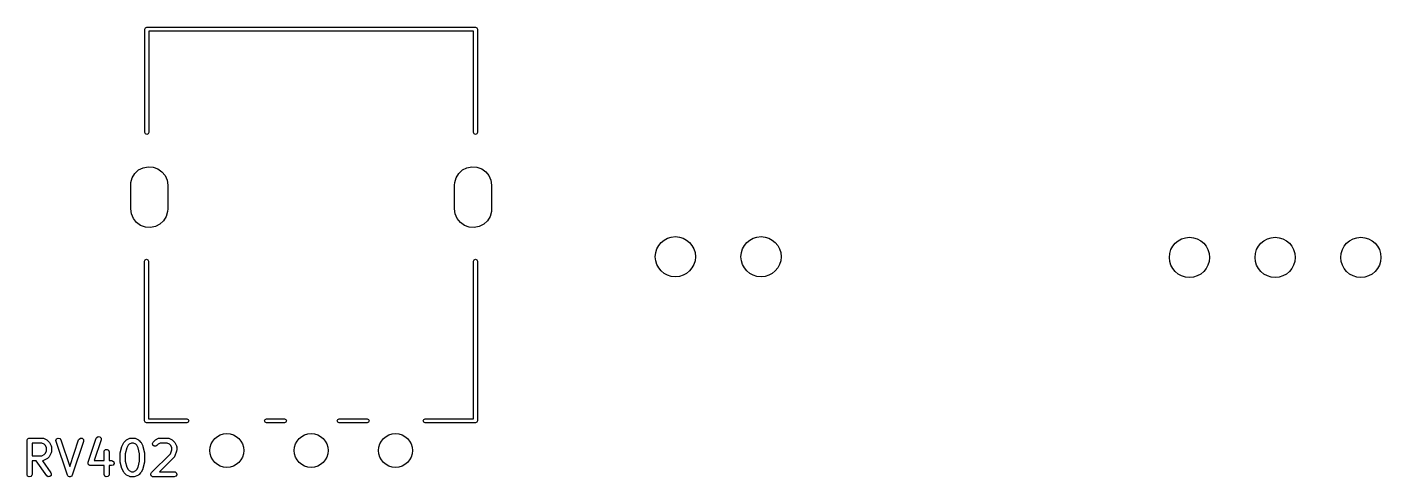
# Model space of a CAD drawing. Extents: x 63 to 233, y -146 to -43.
# Drawn here: x 107.03 to 147.16, y -146.32 to -133.01 of the extents above; entities that cross this region are included whole.
import ezdxf

# ---------------------------------------------------------------- set-up
doc = ezdxf.new("R2010")
doc.units = 0
doc.layers.add('BLACK', color=7, linetype='CONTINUOUS')

msp = doc.modelspace()

# ---------------------------------------------------------------- linework, layer by layer
at = {"layer": 'BLACK', "linetype": 'CONTINUOUS'}
for p, q in [((110.517, -133.072), (110.535, -133.03)), ((110.517, -136.132), (110.517, -133.072)), ((110.535, -133.03), (110.577, -133.012)), ((110.577, -133.012), (120.317, -133.012)), ((120.257, -133.132), (110.637, -133.132)), ((110.637, -133.132), (110.637, -136.132)), ((120.257, -136.132), (120.257, -133.132)), ((120.317, -133.012), (120.359, -133.03)), ((120.359, -133.03), (120.377, -133.072)), ((120.377, -133.072), (120.377, -136.132)), ((110.535, -136.174), (110.517, -136.132)), ((110.577, -136.192), (110.535, -136.174)), ((110.619, -136.174), (110.577, -136.192)), ((110.637, -136.132), (110.619, -136.174)), ((120.275, -136.174), (120.257, -136.132)), ((120.317, -136.192), (120.275, -136.174)), ((120.359, -136.174), (120.317, -136.192)), ((120.377, -136.132), (120.359, -136.174)), ((110.223, -137.341), (110.333, -137.24)), ((110.333, -137.24), (110.466, -137.173)), ((110.466, -137.173), (110.612, -137.143)), ((110.612, -137.143), (110.761, -137.154)), ((110.761, -137.154), (110.902, -137.205)), ((110.902, -137.205), (111.024, -137.291)), ((119.823, -137.341), (119.933, -137.24)), ((119.933, -137.24), (120.066, -137.173)), ((120.066, -137.173), (120.212, -137.143)), ((120.212, -137.143), (120.361, -137.154)), ((120.361, -137.154), (120.502, -137.205)), ((120.502, -137.205), (120.624, -137.291)), ((110.097, -137.692), (110.103, -137.612)), ((110.103, -137.612), (110.145, -137.468)), ((110.145, -137.468), (110.223, -137.341)), ((111.024, -137.291), (111.117, -137.407)), ((111.117, -137.407), (111.177, -137.544)), ((111.177, -137.544), (111.197, -137.692)), ((119.697, -137.692), (119.703, -137.612)), ((119.703, -137.612), (119.745, -137.468)), ((119.745, -137.468), (119.823, -137.341)), ((120.624, -137.291), (120.717, -137.407)), ((120.717, -137.407), (120.777, -137.544)), ((120.777, -137.544), (120.797, -137.692)), ((110.097, -138.392), (110.097, -137.692)), ((111.197, -137.692), (111.197, -138.392)), ((119.697, -138.392), (119.697, -137.692)), ((120.797, -137.692), (120.797, -138.392)), ((110.117, -138.54), (110.097, -138.392)), ((111.197, -138.392), (111.191, -138.472)), ((119.717, -138.54), (119.697, -138.392)), ((120.797, -138.392), (120.791, -138.472)), ((110.177, -138.677), (110.117, -138.54)), ((110.27, -138.793), (110.177, -138.677)), ((110.392, -138.879), (110.27, -138.793)), ((110.961, -138.844), (110.828, -138.911)), ((111.071, -138.743), (110.961, -138.844)), ((111.149, -138.616), (111.071, -138.743)), ((111.191, -138.472), (111.149, -138.616)), ((119.777, -138.677), (119.717, -138.54)), ((119.87, -138.793), (119.777, -138.677)), ((119.992, -138.879), (119.87, -138.793)), ((120.561, -138.844), (120.428, -138.911)), ((120.671, -138.743), (120.561, -138.844)), ((120.749, -138.616), (120.671, -138.743)), ((120.791, -138.472), (120.749, -138.616)), ((110.533, -138.93), (110.392, -138.879)), ((110.682, -138.941), (110.533, -138.93)), ((110.828, -138.911), (110.682, -138.941)), ((120.133, -138.93), (119.992, -138.879)), ((120.282, -138.941), (120.133, -138.93)), ((120.428, -138.911), (120.282, -138.941)), ((110.507, -139.942), (110.525, -139.9)), ((110.507, -144.662), (110.507, -139.942)), ((110.525, -139.9), (110.567, -139.882)), ((110.567, -139.882), (110.609, -139.9)), ((110.609, -139.9), (110.627, -139.942)), ((110.627, -139.942), (110.627, -144.602)), ((120.257, -139.942), (120.275, -139.9)), ((120.257, -144.602), (120.257, -139.942)), ((120.275, -139.9), (120.317, -139.882)), ((120.317, -139.882), (120.359, -139.9)), ((120.359, -139.9), (120.377, -139.942)), ((120.377, -139.942), (120.377, -144.662)), ((110.525, -144.704), (110.507, -144.662)), ((110.567, -144.722), (110.525, -144.704)), ((110.572, -144.72), (110.567, -144.722)), ((110.577, -144.722), (110.572, -144.72)), ((111.757, -144.722), (110.577, -144.722)), ((110.627, -144.602), (111.757, -144.602)), ((111.757, -144.602), (111.799, -144.62)), ((111.799, -144.704), (111.757, -144.722)), ((111.799, -144.62), (111.817, -144.662)), ((111.817, -144.662), (111.799, -144.704)), ((114.067, -144.662), (114.085, -144.62)), ((114.085, -144.704), (114.067, -144.662)), ((114.085, -144.62), (114.127, -144.602)), ((114.127, -144.722), (114.085, -144.704)), ((114.127, -144.602), (114.657, -144.602)), ((114.657, -144.722), (114.127, -144.722)), ((114.657, -144.602), (114.699, -144.62)), ((114.699, -144.704), (114.657, -144.722)), ((114.699, -144.62), (114.717, -144.662)), ((114.717, -144.662), (114.699, -144.704)), ((116.217, -144.662), (116.235, -144.62)), ((116.235, -144.704), (116.217, -144.662)), ((116.235, -144.62), (116.277, -144.602)), ((116.277, -144.722), (116.235, -144.704)), ((116.277, -144.602), (117.107, -144.602)), ((117.107, -144.722), (116.277, -144.722)), ((117.107, -144.602), (117.149, -144.62)), ((117.149, -144.704), (117.107, -144.722)), ((117.149, -144.62), (117.167, -144.662)), ((117.167, -144.662), (117.149, -144.704)), ((118.767, -144.662), (118.785, -144.62)), ((118.785, -144.704), (118.767, -144.662)), ((118.785, -144.62), (118.827, -144.602)), ((118.827, -144.722), (118.785, -144.704)), ((118.827, -144.602), (120.257, -144.602)), ((120.317, -144.722), (118.827, -144.722)), ((120.359, -144.704), (120.317, -144.722)), ((120.377, -144.662), (120.359, -144.704)), ((107.026, -145.248), (107.028, -145.239)), ((107.026, -146.248), (107.026, -145.248)), ((107.027, -145.235), (107.029, -145.232)), ((107.028, -145.239), (107.027, -145.235)), ((107.029, -145.232), (107.03, -145.223)), ((107.03, -145.223), (107.043, -145.208)), ((107.043, -145.208), (107.053, -145.191)), ((107.053, -145.191), (107.059, -145.189)), ((107.059, -145.189), (107.063, -145.183)), ((107.063, -145.183), (107.083, -145.18)), ((107.083, -145.18), (107.101, -145.173)), ((107.101, -145.173), (107.482, -145.173)), ((107.482, -145.173), (107.508, -145.178)), ((107.508, -145.178), (107.511, -145.181)), ((107.511, -145.181), (107.515, -145.181)), ((107.515, -145.181), (107.611, -145.229)), ((107.611, -145.229), (107.629, -145.242)), ((107.629, -145.242), (107.63, -145.243)), ((107.63, -145.243), (107.678, -145.291)), ((107.883, -145.246), (107.902, -145.199)), ((107.887, -145.272), (107.883, -145.246)), ((108.22, -146.272), (107.887, -145.272)), ((107.902, -145.199), (107.947, -145.174)), ((107.947, -145.174), (107.997, -145.184)), ((107.997, -145.184), (108.029, -145.225)), ((108.029, -145.225), (108.291, -146.011)), ((108.291, -146.011), (108.554, -145.225)), ((108.696, -145.272), (108.363, -146.272)), ((108.554, -145.225), (108.566, -145.202)), ((108.566, -145.202), (108.61, -145.175)), ((108.61, -145.175), (108.66, -145.182)), ((108.66, -145.182), (108.695, -145.221)), ((108.695, -145.221), (108.696, -145.272)), ((108.839, -145.891), (109.077, -145.177)), ((109.22, -145.224), (109.015, -145.84)), ((109.077, -145.177), (109.09, -145.154)), ((109.09, -145.154), (109.134, -145.127)), ((109.134, -145.127), (109.184, -145.135)), ((109.184, -145.135), (109.218, -145.173)), ((109.218, -145.173), (109.22, -145.224)), ((109.905, -145.291), (109.953, -145.243)), ((109.953, -145.243), (109.971, -145.23)), ((109.971, -145.23), (109.972, -145.229)), ((109.972, -145.229), (110.067, -145.181)), ((110.067, -145.181), (110.092, -145.174)), ((110.092, -145.174), (110.097, -145.175)), ((110.097, -145.175), (110.101, -145.173)), ((110.101, -145.173), (110.196, -145.173)), ((110.196, -145.173), (110.222, -145.178)), ((110.222, -145.178), (110.225, -145.181)), ((110.225, -145.181), (110.23, -145.181)), ((110.23, -145.181), (110.325, -145.229)), ((110.325, -145.229), (110.343, -145.242)), ((110.343, -145.242), (110.344, -145.243)), ((110.344, -145.243), (110.392, -145.291)), ((110.762, -145.291), (110.81, -145.243)), ((110.81, -145.243), (110.828, -145.23)), ((110.828, -145.23), (110.829, -145.229)), ((110.829, -145.229), (110.925, -145.181)), ((110.925, -145.181), (110.95, -145.174)), ((110.95, -145.174), (110.954, -145.175)), ((110.954, -145.175), (110.958, -145.173)), ((110.958, -145.173), (111.196, -145.173)), ((111.196, -145.173), (111.222, -145.178)), ((111.222, -145.178), (111.225, -145.181)), ((111.225, -145.181), (111.23, -145.181)), ((111.23, -145.181), (111.325, -145.229)), ((111.325, -145.229), (111.343, -145.242)), ((111.343, -145.242), (111.344, -145.243)), ((111.344, -145.243), (111.392, -145.291)), ((107.176, -145.323), (107.176, -145.697)), ((107.464, -145.323), (107.176, -145.323)), ((107.533, -145.358), (107.464, -145.323)), ((107.464, -145.697), (107.533, -145.663)), ((107.563, -145.388), (107.533, -145.358)), ((107.533, -145.663), (107.563, -145.633)), ((107.597, -145.457), (107.563, -145.388)), ((107.563, -145.633), (107.597, -145.564)), ((107.597, -145.564), (107.597, -145.457)), ((107.678, -145.291), (107.691, -145.309)), ((107.691, -145.309), (107.692, -145.31)), ((107.692, -145.31), (107.739, -145.405)), ((107.739, -145.615), (107.692, -145.71)), ((107.739, -145.405), (107.747, -145.43)), ((107.74, -145.611), (107.739, -145.615)), ((107.743, -145.607), (107.74, -145.611)), ((107.747, -145.582), (107.743, -145.607)), ((107.747, -145.43), (107.746, -145.435)), ((107.746, -145.435), (107.747, -145.439)), ((107.747, -145.439), (107.747, -145.582)), ((109.312, -145.582), (109.316, -145.556)), ((109.312, -145.84), (109.312, -145.582)), ((109.316, -145.556), (109.349, -145.517)), ((109.349, -145.517), (109.4, -145.508)), ((109.4, -145.508), (109.444, -145.534)), ((109.444, -145.534), (109.462, -145.582)), ((109.462, -145.582), (109.462, -145.84)), ((109.788, -145.629), (109.79, -145.615)), ((109.788, -145.867), (109.788, -145.629)), ((109.79, -145.611), (109.838, -145.421)), ((109.79, -145.615), (109.79, -145.611)), ((109.838, -145.421), (109.843, -145.409)), ((109.843, -145.405), (109.891, -145.31)), ((109.843, -145.409), (109.843, -145.405)), ((109.891, -145.31), (109.904, -145.292)), ((109.904, -145.292), (109.905, -145.291)), ((109.981, -145.465), (109.938, -145.639)), ((109.938, -145.639), (109.938, -145.858)), ((110.02, -145.388), (109.981, -145.465)), ((110.05, -145.358), (110.02, -145.388)), ((110.119, -145.323), (110.05, -145.358)), ((110.178, -145.323), (110.119, -145.323)), ((110.247, -145.358), (110.178, -145.323)), ((110.277, -145.388), (110.247, -145.358)), ((110.316, -145.465), (110.277, -145.388)), ((110.359, -145.639), (110.316, -145.465)), ((110.359, -145.858), (110.359, -145.639)), ((110.392, -145.291), (110.405, -145.309)), ((110.405, -145.309), (110.406, -145.31)), ((110.406, -145.31), (110.454, -145.405)), ((110.454, -145.405), (110.457, -145.418)), ((110.457, -145.418), (110.459, -145.421)), ((110.459, -145.421), (110.507, -145.611)), ((110.507, -145.611), (110.508, -145.626)), ((110.508, -145.626), (110.509, -145.629)), ((110.509, -145.629), (110.509, -145.867)), ((110.715, -146.195), (111.273, -145.636)), ((110.741, -145.337), (110.762, -145.291)), ((110.754, -145.387), (110.741, -145.337)), ((110.796, -145.416), (110.754, -145.387)), ((110.847, -145.412), (110.796, -145.416)), ((110.868, -145.397), (110.847, -145.412)), ((110.907, -145.358), (110.868, -145.397)), ((110.976, -145.323), (110.907, -145.358)), ((111.178, -145.323), (110.976, -145.323)), ((111.247, -145.358), (111.178, -145.323)), ((111.277, -145.388), (111.247, -145.358)), ((111.273, -145.636), (111.312, -145.522)), ((111.312, -145.457), (111.277, -145.388)), ((111.312, -145.522), (111.312, -145.457)), ((111.392, -145.291), (111.405, -145.309)), ((111.405, -145.309), (111.406, -145.31)), ((111.406, -145.31), (111.454, -145.405)), ((111.458, -145.558), (111.41, -145.701)), ((111.454, -145.405), (111.461, -145.43)), ((111.462, -145.534), (111.458, -145.556)), ((111.458, -145.556), (111.458, -145.558)), ((111.461, -145.43), (111.46, -145.435)), ((111.46, -145.435), (111.462, -145.439)), ((111.462, -145.439), (111.462, -145.534)), ((107.176, -145.697), (107.464, -145.697)), ((107.3, -145.847), (107.176, -145.847)), ((107.176, -145.847), (107.176, -146.248)), ((107.611, -146.291), (107.3, -145.847)), ((107.486, -145.846), (107.483, -145.847)), ((107.483, -145.847), (107.734, -146.205)), ((107.49, -145.847), (107.486, -145.846)), ((107.515, -145.839), (107.49, -145.847)), ((107.611, -145.792), (107.515, -145.839)), ((107.612, -145.79), (107.611, -145.792)), ((107.63, -145.778), (107.612, -145.79)), ((107.678, -145.73), (107.63, -145.778)), ((107.692, -145.71), (107.678, -145.729)), ((107.678, -145.729), (107.678, -145.73)), ((108.837, -145.902), (108.839, -145.897)), ((108.84, -145.922), (108.837, -145.902)), ((108.839, -145.897), (108.839, -145.891)), ((108.841, -145.943), (108.84, -145.922)), ((108.845, -145.947), (108.841, -145.943)), ((108.846, -145.953), (108.845, -145.947)), ((108.861, -145.966), (108.846, -145.953)), ((108.875, -145.981), (108.861, -145.966)), ((108.88, -145.982), (108.875, -145.981)), ((108.885, -145.986), (108.88, -145.982)), ((108.91, -145.99), (108.885, -145.986)), ((109.312, -145.99), (108.91, -145.99)), ((109.015, -145.84), (109.312, -145.84)), ((109.312, -146.248), (109.312, -145.99)), ((109.462, -145.84), (109.53, -145.84)), ((109.53, -145.99), (109.462, -145.99)), ((109.462, -145.99), (109.462, -146.248)), ((109.53, -145.84), (109.555, -145.845)), ((109.578, -145.972), (109.53, -145.99)), ((109.555, -145.845), (109.594, -145.878)), ((109.603, -145.928), (109.578, -145.972)), ((109.594, -145.878), (109.603, -145.928)), ((109.789, -145.871), (109.788, -145.867)), ((109.79, -145.886), (109.789, -145.871)), ((109.838, -146.076), (109.79, -145.886)), ((109.84, -146.079), (109.838, -146.076)), ((109.938, -145.858), (109.981, -146.032)), ((109.981, -146.032), (110.02, -146.109)), ((110.277, -146.109), (110.316, -146.032)), ((110.316, -146.032), (110.359, -145.858)), ((110.459, -146.076), (110.454, -146.088)), ((110.507, -145.886), (110.459, -146.076)), ((110.509, -145.867), (110.507, -145.882)), ((110.507, -145.882), (110.507, -145.886)), ((111.392, -145.73), (110.949, -146.173)), ((111.394, -145.726), (111.392, -145.73)), ((111.398, -145.724), (111.394, -145.726)), ((111.41, -145.701), (111.398, -145.724)), ((107.043, -146.297), (107.026, -146.248)), ((107.088, -146.322), (107.043, -146.297)), ((107.138, -146.313), (107.088, -146.322)), ((107.171, -146.274), (107.138, -146.313)), ((107.176, -146.248), (107.171, -146.274)), ((107.653, -146.321), (107.611, -146.291)), ((107.704, -146.316), (107.653, -146.321)), ((107.74, -146.28), (107.704, -146.316)), ((107.734, -146.205), (107.745, -146.229)), ((107.745, -146.229), (107.74, -146.28)), ((108.222, -146.274), (108.22, -146.272)), ((108.222, -146.276), (108.222, -146.274)), ((108.237, -146.294), (108.222, -146.276)), ((108.252, -146.312), (108.237, -146.294)), ((108.254, -146.313), (108.252, -146.312)), ((108.256, -146.314), (108.254, -146.313)), ((108.279, -146.318), (108.256, -146.314)), ((108.302, -146.323), (108.279, -146.318)), ((108.304, -146.322), (108.302, -146.323)), ((108.306, -146.322), (108.304, -146.322)), ((108.327, -146.309), (108.306, -146.322)), ((108.348, -146.298), (108.327, -146.309)), ((108.35, -146.295), (108.348, -146.296)), ((108.348, -146.296), (108.348, -146.298)), ((108.363, -146.272), (108.35, -146.295)), ((109.329, -146.297), (109.312, -146.248)), ((109.374, -146.322), (109.329, -146.297)), ((109.424, -146.313), (109.374, -146.322)), ((109.457, -146.274), (109.424, -146.313)), ((109.462, -146.248), (109.457, -146.274)), ((109.843, -146.091), (109.84, -146.079)), ((109.891, -146.187), (109.843, -146.091)), ((109.892, -146.188), (109.891, -146.187)), ((109.905, -146.206), (109.892, -146.188)), ((109.953, -146.254), (109.905, -146.206)), ((109.954, -146.254), (109.953, -146.254)), ((109.972, -146.268), (109.954, -146.254)), ((110.067, -146.315), (109.972, -146.268)), ((110.02, -146.109), (110.05, -146.139)), ((110.05, -146.139), (110.119, -146.173)), ((110.072, -146.316), (110.067, -146.315)), ((110.075, -146.319), (110.072, -146.316)), ((110.101, -146.323), (110.075, -146.319)), ((110.196, -146.323), (110.101, -146.323)), ((110.119, -146.173), (110.178, -146.173)), ((110.178, -146.173), (110.247, -146.139)), ((110.2, -146.322), (110.196, -146.323)), ((110.205, -146.323), (110.2, -146.322)), ((110.23, -146.315), (110.205, -146.323)), ((110.325, -146.268), (110.23, -146.315)), ((110.247, -146.139), (110.277, -146.109)), ((110.326, -146.267), (110.325, -146.268)), ((110.344, -146.254), (110.326, -146.267)), ((110.392, -146.206), (110.344, -146.254)), ((110.393, -146.205), (110.392, -146.206)), ((110.406, -146.187), (110.393, -146.205)), ((110.454, -146.091), (110.406, -146.187)), ((110.454, -146.088), (110.454, -146.091)), ((110.693, -146.242), (110.694, -146.239)), ((110.699, -146.264), (110.693, -146.242)), ((110.694, -146.235), (110.705, -146.216)), ((110.694, -146.239), (110.694, -146.235)), ((110.703, -146.286), (110.699, -146.264)), ((110.705, -146.288), (110.703, -146.286)), ((110.705, -146.216), (110.715, -146.195)), ((110.706, -146.291), (110.705, -146.288)), ((110.725, -146.304), (110.706, -146.291)), ((110.742, -146.319), (110.725, -146.304)), ((110.747, -146.32), (110.742, -146.319)), ((110.748, -146.321), (110.747, -146.32)), ((110.751, -146.321), (110.748, -146.321)), ((110.768, -146.323), (110.751, -146.321)), ((111.387, -146.323), (110.768, -146.323)), ((110.949, -146.173), (111.387, -146.173)), ((111.387, -146.173), (111.412, -146.178)), ((111.435, -146.306), (111.387, -146.323)), ((111.412, -146.178), (111.452, -146.211)), ((111.461, -146.261), (111.435, -146.306)), ((111.452, -146.211), (111.461, -146.261))]:
    msp.add_line(p, q, dxfattribs=at)
at = {"layer": 'BLACK'}
for centre, radius in [((126.242, -139.807), 0.595), ((128.782, -139.807), 0.595), ((141.482, -139.827), 0.595), ((144.022, -139.827), 0.595), ((146.562, -139.827), 0.595), ((112.947, -145.542), 0.5), ((115.447, -145.542), 0.5), ((117.947, -145.542), 0.5)]:
    msp.add_circle(centre, radius, dxfattribs=at)

doc.saveas('drawing.dxf')
